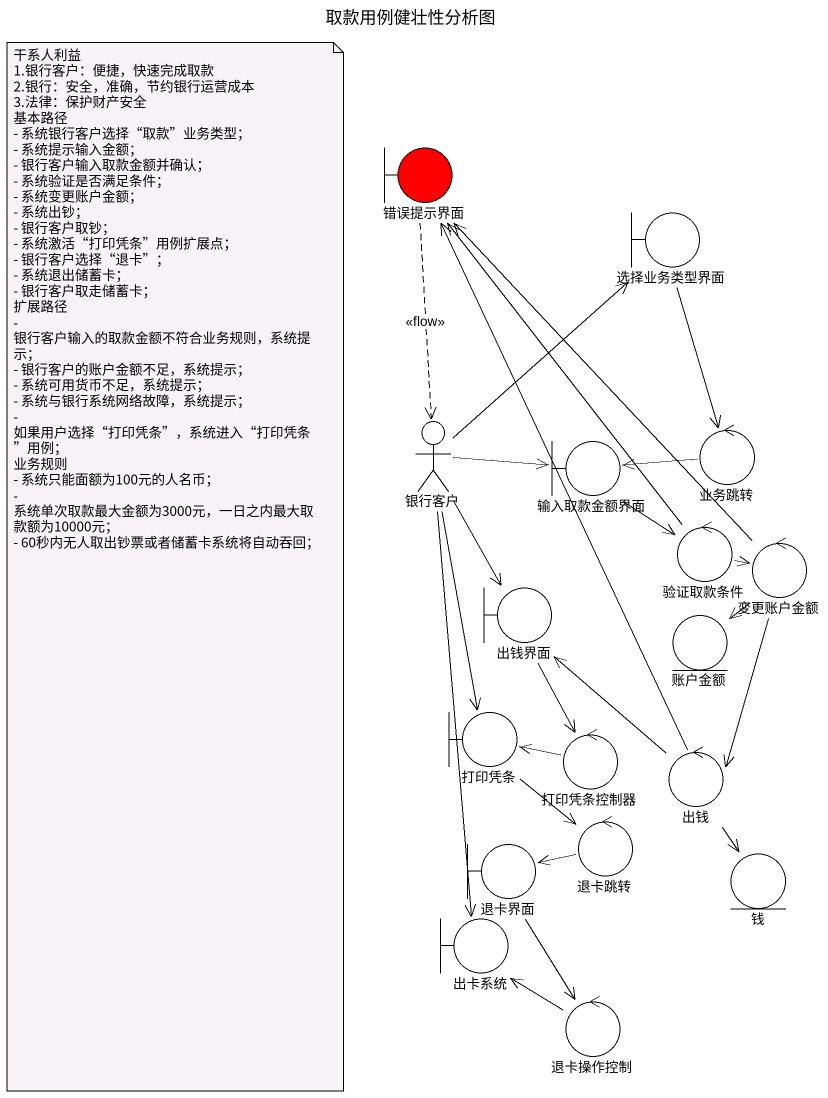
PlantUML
@startuml
title 取款用例健壮性分析图
boundary 错误提示界面 #FF0000
boundary 选择业务类型界面
actor 银行客户
boundary 输入取款金额界面
control 业务跳转
control 验证取款条件
control 变更账户金额
boundary 出钱界面
entity 账户金额
boundary 打印凭条
control 打印凭条控制器
control 出钱
boundary 退卡界面
control 退卡跳转
entity 钱
boundary 出卡系统
control 退卡操作控制
错误提示界面 ..> 银行客户 : <<flow>>
选择业务类型界面 --> 业务跳转
银行客户 -up-> 选择业务类型界面
银行客户 -right-> 输入取款金额界面
银行客户 --> 出钱界面
银行客户 --> 打印凭条
银行客户 --> 出卡系统
输入取款金额界面 --> 验证取款条件
业务跳转 -left-> 输入取款金额界面
验证取款条件 -up-> 错误提示界面
验证取款条件 -right-> 变更账户金额
变更账户金额 -up-> 错误提示界面
变更账户金额 --> 账户金额
变更账户金额 --> 出钱
出钱界面 --> 打印凭条控制器
打印凭条 --> 退卡跳转
打印凭条控制器 -left-> 打印凭条
出钱 -up-> 错误提示界面
出钱 -up-> 出钱界面
出钱 --> 钱
退卡界面 --> 退卡操作控制
退卡跳转 -left-> 退卡界面
退卡操作控制 -up-> 出卡系统
note as N1
  干系人利益
  1.银行客户：便捷，快速完成取款
  2.银行：安全，准确，节约银行运营成本
  3.法律：保护财产安全
  基本路径
  - 系统银行客户选择“取款”业务类型；
  - 系统提示输入金额；
  - 银行客户输入取款金额并确认；
  - 系统验证是否满足条件；
  - 系统变更账户金额；
  - 系统出钞；
  - 银行客户取钞；
  - 系统激活“打印凭条”用例扩展点；
  - 银行客户选择“退卡”；
  - 系统退出储蓄卡；
  - 银行客户取走储蓄卡；
  扩展路径
  - 银行客户输入的取款金额不符合业务规则，系统提示；
  - 银行客户的账户金额不足，系统提示；
  - 系统可用货币不足，系统提示；
  - 系统与银行系统网络故障，系统提示；
  - 如果用户选择“打印凭条”，系统进入“打印凭条”用例；
  业务规则
  - 系统只能面额为100元的人名币；
  - 系统单次取款最大金额为3000元，一日之内最大取款额为10000元；
  - 60秒内无人取出钞票或者储蓄卡系统将自动吞回；
end note
@enduml
